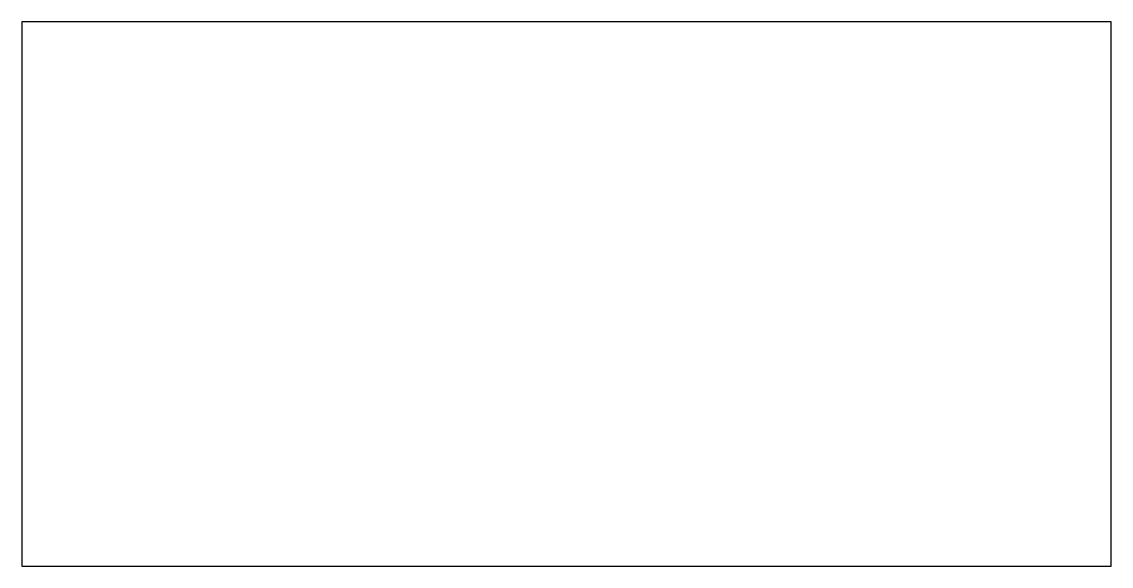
# Model space of a CAD drawing. Header units: millimetres. Extents: x 0 to 1000, y 0 to 500.
import ezdxf

# ---------------------------------------------------------------- set-up
doc = ezdxf.new("R2010")
doc.units = ezdxf.units.MM

msp = doc.modelspace()

# ---------------------------------------------------------------- linework, layer by layer
at = {"layer": 'OUTLINE_QUOTE_ONLY'}
msp.add_lwpolyline([(1000, 0), (1000, 500), (0, 500), (0, 0)], close=True, dxfattribs=at)

doc.saveas('drawing.dxf')
